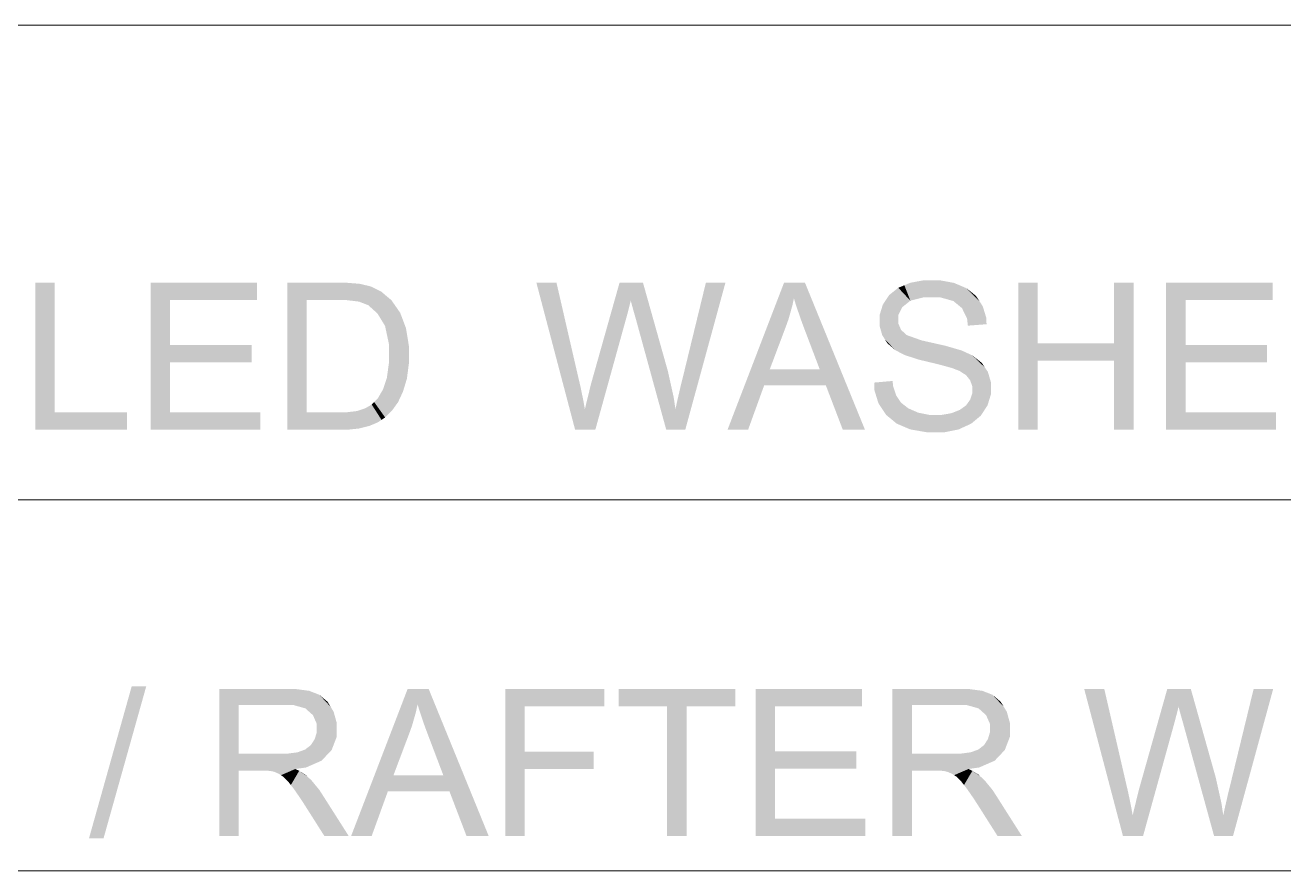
# Model space of a CAD drawing. Header units: millimetres. Extents: x 2 to 579, y 1 to 405.
# Drawn here: x 208.01 to 215.4, y 92.65 to 97.62 of the extents above; entities that cross this region are included whole.
import ezdxf

# ---------------------------------------------------------------- set-up
doc = ezdxf.new("R2010")
doc.units = ezdxf.units.MM
doc.linetypes.add('XKITLINE00', pattern=[0])
doc.layers.add('LinkedObject', color=7, linetype='Continuous', lineweight=0)

# ---------------------------------------------------------------- blocks, each defined once
blk = doc.blocks.new('*A4')
at = {"layer": 'LinkedObject'}
for points in [[(208.1798, 96.102), (208.0657, 95.238), (208.0657, 96.102)], [(208.1798, 95.3399), (208.0657, 95.238), (208.1798, 96.102)], [(208.8572, 95.7356), (208.7431, 95.238), (208.7431, 96.102)], [(208.8572, 95.7356), (208.7431, 96.102), (208.8572, 96)], [(209.3678, 96), (208.7431, 96.102), (209.3678, 96.102)], [(208.8572, 96), (208.7431, 96.102), (209.3678, 96)], [(209.5458, 96.102), (209.6598, 96), (209.5458, 95.238)], [(209.8414, 96), (209.5458, 96.102), (209.8431, 96.102)], [(209.6598, 96), (209.5458, 96.102), (209.8414, 96)], [(209.8431, 96.102), (209.8923, 96), (209.8414, 96)], [(209.8935, 96.102), (209.8923, 96), (209.8431, 96.102)], [(209.8935, 96.102), (209.9663, 95.9912), (209.8923, 96)], [(209.9703, 96.0958), (209.9663, 95.9912), (209.8935, 96.102)], [(211.1265, 96.102), (211.236, 95.238), (211.0085, 96.102)], [(211.2571, 95.5354), (211.236, 95.238), (211.1265, 96.102)], [(211.4968, 96.102), (211.5367, 95.896), (211.3324, 95.5183)], [(211.5367, 95.896), (211.4968, 96.102), (211.5425, 95.9169)], [(211.5425, 95.9169), (211.4968, 96.102), (211.5555, 95.9678)], [(211.5555, 95.9678), (211.4968, 96.102), (211.5628, 95.9977)], [(211.6346, 96.102), (211.5628, 95.9977), (211.4968, 96.102)], [(211.5628, 95.9977), (211.6346, 96.102), (211.565, 95.988)], [(211.565, 95.988), (211.6346, 96.102), (211.5789, 95.9372)], [(211.5789, 95.9372), (211.6346, 96.102), (211.5907, 95.896)], [(211.5907, 95.896), (211.6346, 96.102), (211.7577, 95.6642)], [(212.1188, 96.102), (211.8687, 95.5465), (212.0039, 96.102)], [(211.8828, 95.238), (211.8687, 95.5465), (212.1188, 96.102)], [(212.4629, 96.102), (212.4744, 95.8459), (212.1311, 95.238)], [(212.4744, 95.8459), (212.4629, 96.102), (212.4891, 95.8869)], [(212.4891, 95.8869), (212.4629, 96.102), (212.5124, 95.9696)], [(212.5124, 95.9696), (212.4629, 96.102), (212.521, 96.0112)], [(212.586, 96.102), (212.521, 96.0112), (212.4629, 96.102)], [(212.521, 96.0112), (212.586, 96.102), (212.5313, 95.976)], [(212.5313, 95.976), (212.586, 96.102), (212.5619, 95.8861)], [(212.5619, 95.8861), (212.586, 96.102), (212.5822, 95.8315)], [(212.5822, 95.8315), (212.586, 96.102), (212.6726, 95.5931)], [(212.6726, 95.5931), (212.586, 96.102), (212.7082, 95.4998)], [(212.7082, 95.4998), (212.586, 96.102), (212.9384, 95.238)], [(213.2053, 96.1019), (213.2806, 96.0156), (213.1696, 96.0872)], [(213.2844, 96.1167), (213.2806, 96.0156), (213.2053, 96.1019)], [(213.328, 96.1167), (213.2806, 96.0156), (213.2844, 96.1167)], [(213.2806, 96.0156), (213.328, 96.1167), (213.3324, 96.0156)], [(213.328, 96.1167), (213.3822, 96.0156), (213.3324, 96.0156)], [(213.4606, 96.1012), (213.328, 96.1167), (213.376, 96.1167)], [(213.4973, 96.0857), (213.328, 96.1167), (213.4606, 96.1012)], [(213.4574, 95.9946), (213.328, 96.1167), (213.4973, 96.0857)], [(213.3822, 96.0156), (213.328, 96.1167), (213.4574, 95.9946)], [(213.9522, 95.7469), (213.8381, 95.238), (213.8381, 96.102)], [(213.9522, 95.7469), (213.8381, 96.102), (213.9522, 96.102)], [(214.5155, 96.102), (214.4015, 95.7469), (214.4015, 96.102)], [(214.4015, 95.6449), (214.4015, 95.7469), (214.5155, 96.102)], [(214.4015, 95.6449), (214.5155, 96.102), (214.5155, 95.238)], [(214.8214, 95.7356), (214.7073, 95.238), (214.7073, 96.102)], [(214.8214, 95.7356), (214.7073, 96.102), (214.8214, 96)], [(215.332, 96), (214.7073, 96.102), (215.332, 96.102)], [(214.8214, 96), (214.7073, 96.102), (215.332, 96)], [(209.9968, 96.0896), (209.9663, 95.9912), (209.9703, 96.0958)], [(209.9968, 96.0896), (209.9893, 95.9823), (209.9663, 95.9912)], [(209.9893, 95.9823), (209.9968, 96.0896), (210.0211, 95.97)], [(210.0972, 96.0501), (209.9968, 96.0896), (210.0339, 96.081)], [(210.1234, 96.0277), (209.9968, 96.0896), (210.0972, 96.0501)], [(210.0752, 95.9212), (209.9968, 96.0896), (210.1234, 96.0277)], [(210.0211, 95.97), (209.9968, 96.0896), (210.0752, 95.9212)], [(210.1234, 96.0277), (210.0974, 95.8848), (210.0752, 95.9212)], [(210.1576, 95.9988), (210.0974, 95.8848), (210.1234, 96.0277)], [(213.0799, 96.0292), (213.1814, 95.9775), (213.0613, 96.0007)], [(213.134, 96.0724), (213.1814, 95.9775), (213.0799, 96.0292)], [(213.2051, 95.9966), (213.134, 96.0724), (213.1696, 96.0872)], [(213.1814, 95.9775), (213.134, 96.0724), (213.2051, 95.9966)], [(213.1696, 96.0872), (213.2806, 96.0156), (213.2051, 95.9966)], [(213.4973, 96.0857), (213.4829, 95.9736), (213.4574, 95.9946)], [(213.5339, 96.0702), (213.4829, 95.9736), (213.4973, 96.0857)], [(213.4829, 95.9736), (213.5339, 96.0702), (213.5083, 95.9527)], [(213.5083, 95.9527), (213.5339, 96.0702), (213.61, 95.9946)], [(213.61, 95.9946), (213.5339, 96.0702), (213.5903, 96.0246)], [(209.5458, 95.238), (209.6598, 96), (209.6598, 95.3399)], [(210.2087, 95.925), (210.0974, 95.8848), (210.1576, 95.9988)], [(213.0613, 96.0007), (213.0242, 95.8783), (213.0428, 95.9723)], [(213.1577, 95.9585), (213.0242, 95.8783), (213.0613, 96.0007)], [(213.0428, 95.9723), (213.0242, 95.8783), (213.0242, 95.9111)], [(213.134, 95.9127), (213.0242, 95.8783), (213.1577, 95.9585)], [(213.0613, 96.0007), (213.1814, 95.9775), (213.1577, 95.9585)], [(213.61, 95.9946), (213.5382, 95.8907), (213.5083, 95.9527)], [(213.6297, 95.9645), (213.5382, 95.8907), (213.61, 95.9946)], [(213.6509, 95.8964), (213.5382, 95.8907), (213.6297, 95.9645)], [(210.0974, 95.8848), (210.2087, 95.925), (210.1197, 95.8484)], [(210.1197, 95.8484), (210.2087, 95.925), (210.2256, 95.8801)], [(210.2256, 95.8801), (210.1419, 95.7442), (210.1197, 95.8484)], [(210.2425, 95.8351), (210.1419, 95.7442), (210.2256, 95.8801)], [(211.3324, 95.5183), (211.5367, 95.896), (211.3546, 95.238)], [(211.7577, 95.6642), (211.7712, 95.238), (211.5907, 95.896)], [(213.0242, 95.8783), (213.134, 95.9127), (213.134, 95.8859)], [(213.134, 95.8626), (213.0242, 95.8783), (213.134, 95.8859)], [(213.6524, 95.8583), (213.5382, 95.8907), (213.6509, 95.8964)], [(213.5382, 95.8907), (213.6524, 95.8583), (213.5426, 95.8497)], [(210.2594, 95.7324), (210.1419, 95.7442), (210.2425, 95.8351)], [(212.1311, 95.238), (212.4744, 95.8459), (212.3791, 95.5931)], [(213.0242, 95.8783), (213.134, 95.8626), (213.0242, 95.8486)], [(213.0242, 95.8486), (213.134, 95.8626), (213.0394, 95.7947)], [(213.0394, 95.7947), (213.134, 95.8626), (213.0545, 95.7707)], [(213.0545, 95.7707), (213.134, 95.8626), (213.1507, 95.8243)], [(213.1507, 95.8243), (213.1156, 95.7064), (213.0545, 95.7707)], [(213.1675, 95.8092), (213.1156, 95.7064), (213.1507, 95.8243)], [(213.1156, 95.7064), (213.1675, 95.8092), (213.1464, 95.6902)], [(213.1464, 95.6902), (213.1675, 95.8092), (213.184, 95.7942)], [(208.8572, 95.6337), (208.7431, 95.238), (208.8572, 95.7356)], [(209.3358, 95.6337), (208.8572, 95.7356), (209.3358, 95.7356)], [(208.8572, 95.6337), (208.8572, 95.7356), (209.3358, 95.6337)], [(210.2594, 95.6747), (210.1419, 95.7442), (210.2594, 95.7324)], [(210.1419, 95.7442), (210.2594, 95.6747), (210.1419, 95.6764)], [(213.0545, 95.7707), (213.1156, 95.7064), (213.0696, 95.7466)], [(213.1464, 95.6902), (213.184, 95.7942), (213.1702, 95.6775)], [(213.1702, 95.6775), (213.184, 95.7942), (213.2535, 95.6505)], [(213.2535, 95.6505), (213.184, 95.7942), (213.2701, 95.7634)], [(213.2535, 95.6505), (213.2701, 95.7634), (213.313, 95.6362)], [(213.313, 95.6362), (213.2701, 95.7634), (213.3398, 95.7476)], [(213.313, 95.6362), (213.3398, 95.7476), (213.3725, 95.6219)], [(213.3725, 95.6219), (213.3398, 95.7476), (213.4094, 95.7319)], [(213.3725, 95.6219), (213.4094, 95.7319), (213.4493, 95.6008)], [(213.4493, 95.6008), (213.4094, 95.7319), (213.4667, 95.5941)], [(213.4667, 95.5941), (213.4094, 95.7319), (213.4938, 95.5837)], [(213.505, 95.7043), (213.4938, 95.5837), (213.4094, 95.7319)], [(213.9522, 95.6449), (213.8381, 95.238), (213.9522, 95.7469)], [(213.9522, 95.7469), (214.4015, 95.6449), (213.9522, 95.6449)], [(214.4015, 95.7469), (214.4015, 95.6449), (213.9522, 95.7469)], [(214.8214, 95.6337), (214.7073, 95.238), (214.8214, 95.7356)], [(215.3, 95.6337), (214.8214, 95.7356), (215.3, 95.7356)], [(214.8214, 95.6337), (214.8214, 95.7356), (215.3, 95.6337)], [(210.2594, 95.6747), (210.1419, 95.6275), (210.1419, 95.6764)], [(210.2594, 95.6255), (210.1419, 95.6275), (210.2594, 95.6747)], [(211.7808, 95.5829), (211.7712, 95.238), (211.7577, 95.6642)], [(213.5309, 95.6925), (213.4938, 95.5837), (213.505, 95.7043)], [(213.4938, 95.5837), (213.5309, 95.6925), (213.5328, 95.5583)], [(213.5328, 95.5583), (213.5309, 95.6925), (213.5686, 95.6752)], [(213.5328, 95.5583), (213.5686, 95.6752), (213.5447, 95.5431)], [(213.5447, 95.5431), (213.5686, 95.6752), (213.5566, 95.5279)], [(213.5686, 95.6752), (213.6423, 95.6045), (213.5566, 95.5279)], [(213.6423, 95.6045), (213.5686, 95.6752), (213.6244, 95.6311)], [(208.8572, 95.3399), (208.7431, 95.238), (208.8572, 95.6337)], [(210.1419, 95.6275), (210.2594, 95.6255), (210.1306, 95.5443)], [(210.1306, 95.5443), (210.2594, 95.6255), (210.2365, 95.5002)], [(210.2365, 95.5002), (210.2594, 95.6255), (210.248, 95.5382)], [(212.3466, 95.4998), (212.1311, 95.238), (212.3791, 95.5931)], [(212.3791, 95.5931), (212.7082, 95.4998), (212.3466, 95.4998)], [(212.6726, 95.5931), (212.7082, 95.4998), (212.3791, 95.5931)], [(213.5566, 95.5279), (213.6423, 95.6045), (213.5686, 95.4925)], [(213.5686, 95.4925), (213.6423, 95.6045), (213.6603, 95.5779)], [(213.8381, 95.238), (213.9522, 95.6449), (213.9522, 95.238)], [(214.4015, 95.6449), (214.5155, 95.238), (214.4015, 95.238)], [(214.8214, 95.3399), (214.7073, 95.238), (214.8214, 95.6337)], [(210.2365, 95.5002), (210.1079, 95.4756), (210.1306, 95.5443)], [(211.2676, 95.4909), (211.236, 95.238), (211.2571, 95.5354)], [(211.3324, 95.5183), (211.3546, 95.238), (211.3295, 95.5077)], [(211.8147, 95.4302), (211.7712, 95.238), (211.7808, 95.5829)], [(211.8687, 95.5465), (211.8828, 95.238), (211.8556, 95.4935)], [(213.1041, 95.4923), (212.9923, 95.5153), (213.1003, 95.5248)], [(212.9923, 95.5153), (213.0396, 95.3602), (212.9934, 95.472)], [(213.1041, 95.4923), (213.0396, 95.3602), (212.9923, 95.5153)], [(213.5686, 95.4925), (213.6603, 95.5779), (213.5686, 95.4721)], [(213.5686, 95.4721), (213.6603, 95.5779), (213.5686, 95.4521)], [(213.6603, 95.5779), (213.6783, 95.4817), (213.5686, 95.4521)], [(213.6783, 95.4817), (213.6603, 95.5779), (213.6783, 95.5165)], [(210.1079, 95.4756), (210.1776, 95.3744), (210.0762, 95.421)], [(210.225, 95.4622), (210.1079, 95.4756), (210.2365, 95.5002)], [(210.1956, 95.3993), (210.1079, 95.4756), (210.225, 95.4622)], [(210.1776, 95.3744), (210.1079, 95.4756), (210.1956, 95.3993)], [(211.2856, 95.4026), (211.236, 95.238), (211.2676, 95.4909)], [(211.3295, 95.5077), (211.3546, 95.238), (211.3099, 95.4279)], [(211.8556, 95.4935), (211.8828, 95.238), (211.8339, 95.3996)], [(212.1311, 95.238), (212.3466, 95.4998), (212.2518, 95.238)], [(212.7082, 95.4998), (212.9384, 95.238), (212.8082, 95.238)], [(212.9934, 95.472), (213.0396, 95.3602), (213.0171, 95.3945)], [(213.1219, 95.439), (213.0396, 95.3602), (213.1041, 95.4923)], [(213.0396, 95.3602), (213.1219, 95.439), (213.0621, 95.3259)], [(213.0621, 95.3259), (213.1219, 95.439), (213.1241, 95.2745)], [(213.1358, 95.4182), (213.1241, 95.2745), (213.1219, 95.439)], [(213.5564, 95.4151), (213.6783, 95.4817), (213.6586, 95.3824)], [(213.5686, 95.4521), (213.6783, 95.4817), (213.5564, 95.4151)], [(213.6586, 95.3824), (213.6783, 95.4817), (213.6783, 95.4473)], [(210.0027, 95.3638), (209.9959, 95.2527), (209.9784, 95.3558)], [(209.9959, 95.2527), (210.0027, 95.3638), (210.0261, 95.2601)], [(210.099, 95.296), (210.0027, 95.3638), (210.0414, 95.3862)], [(210.0776, 95.2817), (210.0027, 95.3638), (210.099, 95.296)], [(210.0261, 95.2601), (210.0027, 95.3638), (210.0776, 95.2817)], [(210.0559, 95.4006), (210.1203, 95.3103), (210.0414, 95.3862)], [(210.0414, 95.3862), (210.1203, 95.3103), (210.099, 95.296)], [(210.1776, 95.3744), (210.0559, 95.4006), (210.0762, 95.421)], [(210.1596, 95.3495), (210.0559, 95.4006), (210.1776, 95.3744)], [(210.1203, 95.3103), (210.0559, 95.4006), (210.1596, 95.3495)], [(211.2932, 95.3588), (211.236, 95.238), (211.2856, 95.4026)], [(211.3099, 95.4279), (211.3546, 95.238), (211.2932, 95.3588)], [(211.8254, 95.3588), (211.7712, 95.238), (211.8147, 95.4302)], [(211.8339, 95.3996), (211.8828, 95.238), (211.8254, 95.3588)], [(213.1498, 95.3974), (213.1241, 95.2745), (213.1358, 95.4182)], [(213.1498, 95.3974), (213.1636, 95.2574), (213.1241, 95.2745)], [(213.1931, 95.3638), (213.1636, 95.2574), (213.1498, 95.3974)], [(213.1636, 95.2574), (213.1931, 95.3638), (213.2032, 95.2404)], [(213.2225, 95.3509), (213.2032, 95.2404), (213.1931, 95.3638)], [(213.532, 95.3812), (213.6389, 95.3519), (213.4948, 95.3545)], [(213.5442, 95.3982), (213.6586, 95.3824), (213.532, 95.3812)], [(213.6389, 95.3519), (213.532, 95.3812), (213.6586, 95.3824)], [(213.5564, 95.4151), (213.6586, 95.3824), (213.5442, 95.3982)], [(208.0657, 95.238), (208.1798, 95.3399), (208.6049, 95.238)], [(208.6049, 95.238), (208.1798, 95.3399), (208.6049, 95.3399)], [(208.7431, 95.238), (208.8572, 95.3399), (209.3877, 95.238)], [(209.3877, 95.238), (208.8572, 95.3399), (209.3877, 95.3399)], [(209.6598, 95.3399), (209.8573, 95.238), (209.5458, 95.238)], [(209.8443, 95.3399), (209.8573, 95.238), (209.6598, 95.3399)], [(209.8443, 95.3399), (209.8964, 95.238), (209.8573, 95.238)], [(209.887, 95.3399), (209.8964, 95.238), (209.8443, 95.3399)], [(209.9959, 95.2527), (209.887, 95.3399), (209.9541, 95.3479)], [(209.9658, 95.2453), (209.887, 95.3399), (209.9959, 95.2527)], [(209.8964, 95.238), (209.887, 95.3399), (209.9658, 95.2453)], [(209.9784, 95.3558), (209.9959, 95.2527), (209.9541, 95.3479)], [(211.2932, 95.3588), (211.3546, 95.238), (211.236, 95.238)], [(211.8254, 95.3588), (211.8828, 95.238), (211.7712, 95.238)], [(213.2519, 95.3381), (213.2032, 95.2404), (213.2225, 95.3509)], [(213.2519, 95.3381), (213.3012, 95.2233), (213.2032, 95.2404)], [(213.318, 95.3252), (213.3012, 95.2233), (213.2519, 95.3381)], [(213.318, 95.3252), (213.3597, 95.2233), (213.3012, 95.2233)], [(213.3547, 95.3252), (213.3597, 95.2233), (213.318, 95.3252)], [(213.3547, 95.3252), (213.4058, 95.2233), (213.3597, 95.2233)], [(213.3873, 95.3252), (213.4058, 95.2233), (213.3547, 95.3252)], [(213.4449, 95.335), (213.5257, 95.2571), (213.3873, 95.3252)], [(213.3873, 95.3252), (213.5257, 95.2571), (213.4058, 95.2233)], [(213.4699, 95.3447), (213.6192, 95.3214), (213.4449, 95.335)], [(213.5626, 95.2741), (213.4449, 95.335), (213.6192, 95.3214)], [(213.5257, 95.2571), (213.4449, 95.335), (213.5626, 95.2741)], [(213.4948, 95.3545), (213.6192, 95.3214), (213.4699, 95.3447)], [(213.4948, 95.3545), (213.6389, 95.3519), (213.6192, 95.3214)], [(214.7073, 95.238), (214.8214, 95.3399), (215.3519, 95.238)], [(215.3519, 95.238), (214.8214, 95.3399), (215.3519, 95.3399)], [(213.4058, 95.2233), (213.5257, 95.2571), (213.4889, 95.2402)], [(208.7168, 93.7293), (208.3808, 92.8368), (208.6314, 93.7293)], [(208.4662, 92.8368), (208.3808, 92.8368), (208.7168, 93.7293)], [(209.2604, 93.3344), (209.1463, 92.8515), (209.1463, 93.7155)], [(209.1463, 93.7155), (209.2604, 93.6204), (209.2604, 93.3344)], [(209.5334, 93.6204), (209.1463, 93.7155), (209.5287, 93.7155)], [(209.2604, 93.6204), (209.1463, 93.7155), (209.5334, 93.6204)], [(209.5287, 93.7155), (209.5814, 93.6204), (209.5334, 93.6204)], [(209.674, 93.7038), (209.5287, 93.7155), (209.5863, 93.7155)], [(209.704, 93.6922), (209.5287, 93.7155), (209.674, 93.7038)], [(209.6516, 93.6007), (209.5287, 93.7155), (209.704, 93.6922)], [(209.5814, 93.6204), (209.5287, 93.7155), (209.6516, 93.6007)], [(209.704, 93.6922), (209.6738, 93.5809), (209.6516, 93.6007)], [(209.734, 93.6805), (209.6738, 93.5809), (209.704, 93.6922)], [(209.6738, 93.5809), (209.734, 93.6805), (209.6961, 93.5611)], [(209.6961, 93.5611), (209.734, 93.6805), (209.7999, 93.61)], [(209.7999, 93.61), (209.734, 93.6805), (209.782, 93.6394)], [(210.2525, 93.7155), (210.264, 93.4594), (209.9207, 92.8515)], [(210.264, 93.4594), (210.2525, 93.7155), (210.2787, 93.5004)], [(210.2787, 93.5004), (210.2525, 93.7155), (210.302, 93.5831)], [(210.302, 93.5831), (210.2525, 93.7155), (210.3106, 93.6247)], [(210.3756, 93.7155), (210.3106, 93.6247), (210.2525, 93.7155)], [(210.3106, 93.6247), (210.3756, 93.7155), (210.3209, 93.5894)], [(210.3209, 93.5894), (210.3756, 93.7155), (210.3515, 93.4996)], [(210.3515, 93.4996), (210.3756, 93.7155), (210.3718, 93.445)], [(210.3718, 93.445), (210.3756, 93.7155), (210.4622, 93.2066)], [(210.4622, 93.2066), (210.3756, 93.7155), (210.4978, 93.1132)], [(210.4978, 93.1132), (210.3756, 93.7155), (210.728, 92.8515)], [(210.94, 93.3457), (210.8259, 92.8515), (210.8259, 93.7155)], [(210.94, 93.3457), (210.8259, 93.7155), (210.94, 93.6135)], [(211.4083, 93.6135), (210.8259, 93.7155), (211.4083, 93.7155)], [(210.94, 93.6135), (210.8259, 93.7155), (211.4083, 93.6135)], [(211.4921, 93.7155), (211.7763, 93.6135), (211.4921, 93.6135)], [(211.8904, 93.6135), (211.7763, 93.6135), (211.4921, 93.7155)], [(211.8904, 93.6135), (211.4921, 93.7155), (212.1764, 93.7155)], [(211.8904, 93.6135), (212.1764, 93.7155), (212.1764, 93.6135)], [(212.4097, 93.3491), (212.2956, 92.8515), (212.2956, 93.7155)], [(212.4097, 93.3491), (212.2956, 93.7155), (212.4097, 93.6135)], [(212.9203, 93.6135), (212.2956, 93.7155), (212.9203, 93.7155)], [(212.4097, 93.6135), (212.2956, 93.7155), (212.9203, 93.6135)], [(213.214, 93.3344), (213.1, 92.8515), (213.1, 93.7155)], [(213.1, 93.7155), (213.214, 93.6204), (213.214, 93.3344)], [(213.487, 93.6204), (213.1, 93.7155), (213.4823, 93.7155)], [(213.214, 93.6204), (213.1, 93.7155), (213.487, 93.6204)], [(213.4823, 93.7155), (213.535, 93.6204), (213.487, 93.6204)], [(213.6277, 93.7038), (213.4823, 93.7155), (213.54, 93.7155)], [(213.6577, 93.6922), (213.4823, 93.7155), (213.6277, 93.7038)], [(213.6053, 93.6007), (213.4823, 93.7155), (213.6577, 93.6922)], [(213.535, 93.6204), (213.4823, 93.7155), (213.6053, 93.6007)], [(213.6577, 93.6922), (213.6275, 93.5809), (213.6053, 93.6007)], [(213.6877, 93.6805), (213.6275, 93.5809), (213.6577, 93.6922)], [(213.6275, 93.5809), (213.6877, 93.6805), (213.6497, 93.5611)], [(213.6497, 93.5611), (213.6877, 93.6805), (213.7536, 93.61)], [(213.7536, 93.61), (213.6877, 93.6805), (213.7356, 93.6394)], [(214.3437, 93.7155), (214.4533, 92.8515), (214.2258, 93.7155)], [(214.4744, 93.1489), (214.4533, 92.8515), (214.3437, 93.7155)], [(214.7141, 93.7155), (214.754, 93.5095), (214.5497, 93.1318)], [(214.754, 93.5095), (214.7141, 93.7155), (214.7597, 93.5304)], [(214.7597, 93.5304), (214.7141, 93.7155), (214.7728, 93.5813)], [(214.7728, 93.5813), (214.7141, 93.7155), (214.78, 93.6111)], [(214.8519, 93.7155), (214.78, 93.6111), (214.7141, 93.7155)], [(214.78, 93.6111), (214.8519, 93.7155), (214.7822, 93.6015)], [(214.7822, 93.6015), (214.8519, 93.7155), (214.7962, 93.5507)], [(214.7962, 93.5507), (214.8519, 93.7155), (214.8079, 93.5095)], [(214.8079, 93.5095), (214.8519, 93.7155), (214.975, 93.2777)], [(215.336, 93.7155), (215.086, 93.16), (215.2212, 93.7155)], [(215.1001, 92.8515), (215.086, 93.16), (215.336, 93.7155)], [(209.7999, 93.61), (209.7183, 93.5107), (209.6961, 93.5611)], [(209.8178, 93.5805), (209.7183, 93.5107), (209.7999, 93.61)], [(211.7763, 92.8515), (211.8904, 93.6135), (211.8904, 92.8515)], [(211.7763, 93.6135), (211.8904, 93.6135), (211.7763, 92.8515)], [(213.7536, 93.61), (213.672, 93.5107), (213.6497, 93.5611)], [(213.7715, 93.5805), (213.672, 93.5107), (213.7536, 93.61)], [(209.8358, 93.5154), (209.7183, 93.5107), (209.8178, 93.5805)], [(209.8358, 93.4797), (209.7183, 93.5107), (209.8358, 93.5154)], [(213.7895, 93.5154), (213.672, 93.5107), (213.7715, 93.5805)], [(213.7895, 93.4797), (213.672, 93.5107), (213.7895, 93.5154)], [(209.7068, 93.4204), (209.8358, 93.4797), (209.7764, 93.3247)], [(209.7183, 93.4591), (209.8358, 93.4797), (209.7068, 93.4204)], [(209.7183, 93.5107), (209.8358, 93.4797), (209.7183, 93.4801)], [(209.8358, 93.4797), (209.7183, 93.4591), (209.7183, 93.4801)], [(209.7764, 93.3247), (209.8358, 93.4797), (209.8061, 93.3562)], [(209.8061, 93.3562), (209.8358, 93.4797), (209.8358, 93.4337)], [(209.9207, 92.8515), (210.264, 93.4594), (210.1687, 93.2066)], [(213.6605, 93.4204), (213.7895, 93.4797), (213.73, 93.3247)], [(213.672, 93.4591), (213.7895, 93.4797), (213.6605, 93.4204)], [(213.672, 93.5107), (213.7895, 93.4797), (213.672, 93.4801)], [(213.7895, 93.4797), (213.672, 93.4591), (213.672, 93.4801)], [(213.73, 93.3247), (213.7895, 93.4797), (213.7597, 93.3562)], [(213.7597, 93.3562), (213.7895, 93.4797), (213.7895, 93.4337)], [(214.5497, 93.1318), (214.754, 93.5095), (214.5719, 92.8515)], [(214.975, 93.2777), (214.9885, 92.8515), (214.8079, 93.5095)], [(209.7764, 93.3247), (209.6502, 93.3587), (209.6838, 93.3847)], [(209.6953, 93.4025), (209.7764, 93.3247), (209.6838, 93.3847)], [(209.7068, 93.4204), (209.7764, 93.3247), (209.6953, 93.4025)], [(213.73, 93.3247), (213.6039, 93.3587), (213.6375, 93.3847)], [(213.649, 93.4025), (213.73, 93.3247), (213.6375, 93.3847)], [(213.6605, 93.4204), (213.73, 93.3247), (213.649, 93.4025)], [(209.2604, 93.3344), (209.2604, 93.2351), (209.1463, 92.8515)], [(209.3928, 93.2351), (209.2604, 93.3344), (209.5057, 93.3344)], [(209.2604, 93.2351), (209.2604, 93.3344), (209.3928, 93.2351)], [(209.3928, 93.2351), (209.5057, 93.3344), (209.4148, 93.2351)], [(209.4148, 93.2351), (209.5057, 93.3344), (209.4466, 93.233)], [(209.4466, 93.233), (209.5057, 93.3344), (209.4563, 93.2309)], [(209.4563, 93.2309), (209.5057, 93.3344), (209.4695, 93.2277)], [(209.4695, 93.2277), (209.5057, 93.3344), (209.4956, 93.2162)], [(209.4956, 93.2162), (209.5057, 93.3344), (209.5448, 93.3344)], [(209.4956, 93.2162), (209.5448, 93.3344), (209.5084, 93.208)], [(209.5448, 93.3344), (209.5928, 93.2446), (209.5084, 93.208)], [(209.6061, 93.3425), (209.5928, 93.2446), (209.5448, 93.3344)], [(209.5928, 93.2446), (209.6061, 93.3425), (209.6549, 93.2531)], [(209.6282, 93.3506), (209.7764, 93.3247), (209.6061, 93.3425)], [(209.7467, 93.2932), (209.6061, 93.3425), (209.7764, 93.3247)], [(209.6549, 93.2531), (209.6061, 93.3425), (209.7467, 93.2932)], [(209.6502, 93.3587), (209.7764, 93.3247), (209.6282, 93.3506)], [(210.94, 93.2437), (210.8259, 92.8515), (210.94, 93.3457)], [(211.3452, 93.2437), (210.94, 93.3457), (211.3452, 93.3457)], [(210.94, 93.2437), (210.94, 93.3457), (211.3452, 93.2437)], [(212.4097, 93.2472), (212.2956, 92.8515), (212.4097, 93.3491)], [(212.8883, 93.2472), (212.4097, 93.3491), (212.8883, 93.3491)], [(212.4097, 93.2472), (212.4097, 93.3491), (212.8883, 93.2472)], [(213.214, 93.3344), (213.214, 93.2351), (213.1, 92.8515)], [(213.3464, 93.2351), (213.214, 93.3344), (213.4594, 93.3344)], [(213.214, 93.2351), (213.214, 93.3344), (213.3464, 93.2351)], [(213.3464, 93.2351), (213.4594, 93.3344), (213.3685, 93.2351)], [(213.3685, 93.2351), (213.4594, 93.3344), (213.4003, 93.233)], [(213.4003, 93.233), (213.4594, 93.3344), (213.41, 93.2309)], [(213.41, 93.2309), (213.4594, 93.3344), (213.4232, 93.2277)], [(213.4232, 93.2277), (213.4594, 93.3344), (213.4492, 93.2162)], [(213.4492, 93.2162), (213.4594, 93.3344), (213.4985, 93.3344)], [(213.4492, 93.2162), (213.4985, 93.3344), (213.462, 93.208)], [(213.4985, 93.3344), (213.5465, 93.2446), (213.462, 93.208)], [(213.5597, 93.3425), (213.5465, 93.2446), (213.4985, 93.3344)], [(213.5465, 93.2446), (213.5597, 93.3425), (213.6085, 93.2531)], [(213.5818, 93.3506), (213.73, 93.3247), (213.5597, 93.3425)], [(213.7003, 93.2932), (213.5597, 93.3425), (213.73, 93.3247)], [(213.6085, 93.2531), (213.5597, 93.3425), (213.7003, 93.2932)], [(213.6039, 93.3587), (213.73, 93.3247), (213.5818, 93.3506)], [(209.1463, 92.8515), (209.2604, 93.2351), (209.2604, 92.8515)], [(209.5084, 93.208), (209.5928, 93.2446), (209.5212, 93.1998)], [(209.5928, 93.2446), (209.5501, 93.1709), (209.5212, 93.1998)], [(209.6155, 93.2337), (209.5501, 93.1709), (209.5928, 93.2446)], [(209.5501, 93.1709), (209.6155, 93.2337), (209.5663, 93.1503)], [(209.5663, 93.1503), (209.6155, 93.2337), (209.5825, 93.1296)], [(209.5825, 93.1296), (209.6155, 93.2337), (209.6617, 93.2016)], [(209.6617, 93.2016), (209.6155, 93.2337), (209.6499, 93.2122)], [(210.8259, 92.8515), (210.94, 93.2437), (210.94, 92.8515)], [(212.4097, 92.9534), (212.2956, 92.8515), (212.4097, 93.2472)], [(213.1, 92.8515), (213.214, 93.2351), (213.214, 92.8515)], [(213.462, 93.208), (213.5465, 93.2446), (213.4748, 93.1998)], [(213.5465, 93.2446), (213.5038, 93.1709), (213.4748, 93.1998)], [(213.5691, 93.2337), (213.5038, 93.1709), (213.5465, 93.2446)], [(213.5038, 93.1709), (213.5691, 93.2337), (213.52, 93.1503)], [(213.52, 93.1503), (213.5691, 93.2337), (213.5362, 93.1296)], [(213.5362, 93.1296), (213.5691, 93.2337), (213.6153, 93.2016)], [(213.6153, 93.2016), (213.5691, 93.2337), (213.6036, 93.2122)], [(214.9981, 93.1964), (214.9885, 92.8515), (214.975, 93.2777)], [(209.6617, 93.2016), (209.6237, 93.0701), (209.5825, 93.1296)], [(209.6867, 93.1786), (209.6237, 93.0701), (209.6617, 93.2016)], [(209.734, 93.1211), (209.6237, 93.0701), (209.6867, 93.1786)], [(210.1362, 93.1132), (209.9207, 92.8515), (210.1687, 93.2066)], [(210.1687, 93.2066), (210.4978, 93.1132), (210.1362, 93.1132)], [(210.4622, 93.2066), (210.4978, 93.1132), (210.1687, 93.2066)], [(213.6153, 93.2016), (213.5774, 93.0701), (213.5362, 93.1296)], [(213.6404, 93.1786), (213.5774, 93.0701), (213.6153, 93.2016)], [(213.6876, 93.1211), (213.5774, 93.0701), (213.6404, 93.1786)], [(214.4848, 93.1044), (214.4533, 92.8515), (214.4744, 93.1489)], [(215.0319, 93.0437), (214.9885, 92.8515), (214.9981, 93.1964)], [(215.086, 93.16), (215.1001, 92.8515), (215.0728, 93.107)], [(209.6237, 93.0701), (209.734, 93.1211), (209.6487, 93.0312)], [(209.6487, 93.0312), (209.734, 93.1211), (209.7562, 93.0866)], [(209.6487, 93.0312), (209.7562, 93.0866), (209.7628, 92.8515)], [(209.7628, 92.8515), (209.7562, 93.0866), (209.9056, 92.8515)], [(209.9207, 92.8515), (210.1362, 93.1132), (210.0414, 92.8515)], [(210.4978, 93.1132), (210.728, 92.8515), (210.5978, 92.8515)], [(213.5774, 93.0701), (213.6876, 93.1211), (213.6024, 93.0312)], [(213.6024, 93.0312), (213.6876, 93.1211), (213.7099, 93.0866)], [(213.6024, 93.0312), (213.7099, 93.0866), (213.7165, 92.8515)], [(213.7165, 92.8515), (213.7099, 93.0866), (213.8592, 92.8515)], [(214.5029, 93.0161), (214.4533, 92.8515), (214.4848, 93.1044)], [(214.5468, 93.1212), (214.5719, 92.8515), (214.5272, 93.0414)], [(214.5497, 93.1318), (214.5719, 92.8515), (214.5468, 93.1212)], [(215.0728, 93.107), (215.1001, 92.8515), (215.0512, 93.0131)], [(214.5105, 92.9723), (214.4533, 92.8515), (214.5029, 93.0161)], [(214.5272, 93.0414), (214.5719, 92.8515), (214.5105, 92.9723)], [(215.0427, 92.9723), (214.9885, 92.8515), (215.0319, 93.0437)], [(215.0512, 93.0131), (215.1001, 92.8515), (215.0427, 92.9723)], [(212.2956, 92.8515), (212.4097, 92.9534), (212.9401, 92.8515)], [(212.9401, 92.8515), (212.4097, 92.9534), (212.9401, 92.9534)], [(214.5105, 92.9723), (214.5719, 92.8515), (214.4533, 92.8515)], [(215.0427, 92.9723), (215.1001, 92.8515), (214.9885, 92.8515)]]:
    blk.add_hatch(color=7, dxfattribs=at).paths.add_polyline_path(points, flags=17)
at = {"layer": 'LinkedObject', "color": 6, "linetype": 'XKITLINE00', "lineweight": 0}
for p, q in [((216.7374, 97.6157), (197.169, 97.6157)), ((216.3496, 94.827), (203.395, 94.827)), ((217.0738, 92.6459), (202.6141, 92.6459))]:
    blk.add_line(p, q, dxfattribs=at)

msp = doc.modelspace()

# ---------------------------------------------------------------- block references
at = {"lineweight": 0}
msp.add_blockref('*A4', (0, 0), dxfattribs=at)

doc.saveas('drawing.dxf')
